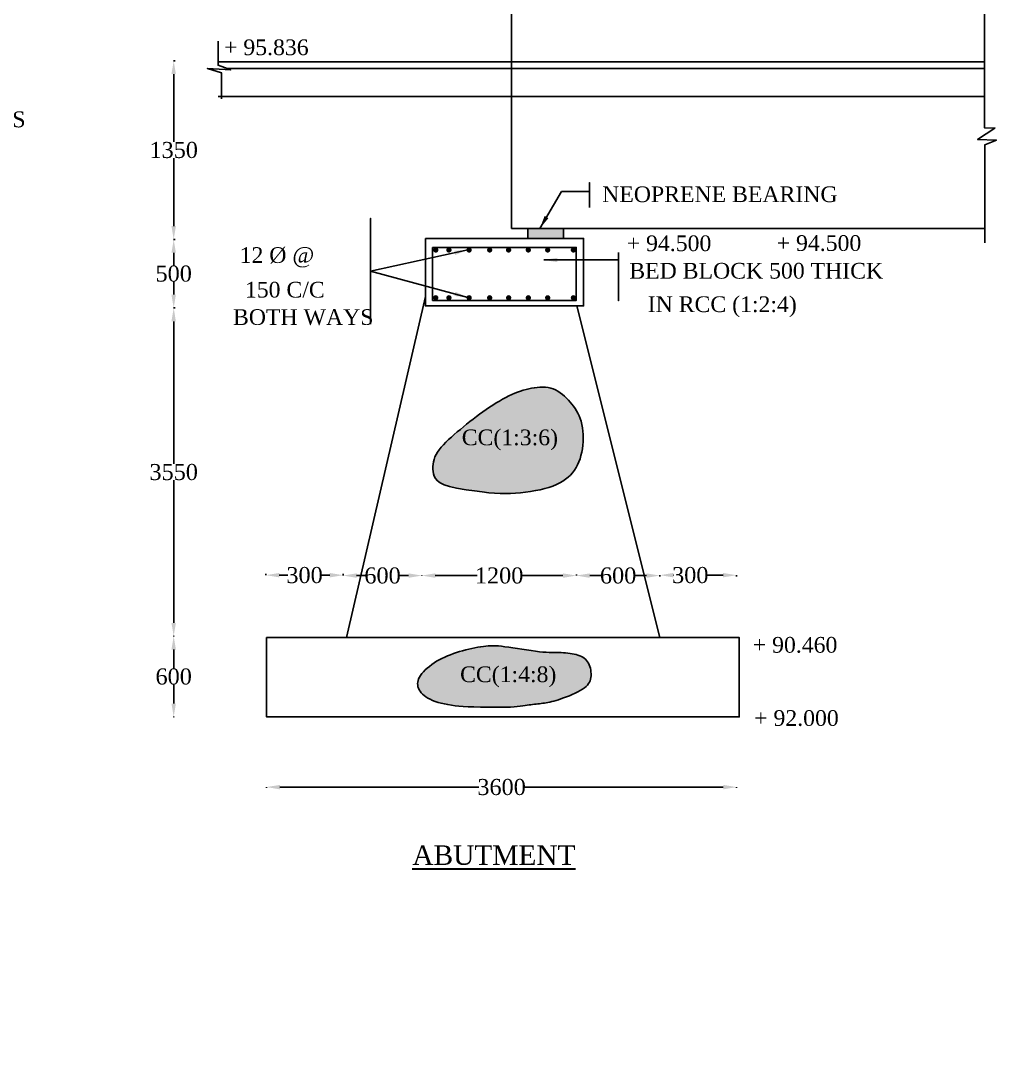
# Model space of a CAD drawing. Header units: millimetres. Extents: x 873 to 18870, y 107 to 12113.
# Drawn here: x 8258 to 11905, y 3959 to 7812 of the extents above; entities that cross this region are included whole.
import ezdxf

# ---------------------------------------------------------------- set-up
doc = ezdxf.new("R2010")
doc.units = ezdxf.units.MM
doc.header["$MEASUREMENT"] = 0
for name, color, linetype in [('DIM', 5, 'Continuous'), ('DWG.LINE', 10, 'Continuous'), ('HATCH', 2, 'Continuous'), ('TEXT', 7, 'Continuous')]:
    doc.layers.add(name, color=color, linetype=linetype)
doc.layers.add('TITLE', color=7, linetype='Continuous', lineweight=30)
doc.styles.get("Standard").update_dxf_attribs({"font": 'times.ttf', "height": 60})
doc.dimstyles.get("Standard").update_dxf_attribs({"dimtxt": 60, "dimasz": 50, "dimexe": 0.18, "dimexo": 0.0625, "dimgap": 0.09, "dimtad": 0, "dimtih": 1, "dimtoh": 1, "dimdec": 0, "dimzin": 0, "dimdsep": 46, "dimtxsty": 'Standard', "dimcen": 300, "dimclrd": 5, "dimclre": 5, "dimclrt": 4, "dimadec": 0, "dimazin": 0, "dimtfac": 1, "dimtdec": 0, "dimtofl": 0, "dimtmove": 0, "dimatfit": 3, "dimfxl": 0, "dimtolj": 1, "dimtzin": 0, "dimarcsym": 0})

# ---------------------------------------------------------------- blocks, each defined once
blk = doc.blocks.new('*D60')
at = {"layer": 'Defpoints', "color": 0, "ltscale": 0.2}
for p in [(8829.8, 5510.9), (8831, 5510.9), (8831, 5209.6)]:
    blk.add_point(p, dxfattribs=at)
at = {"layer": 'DIM', "color": 5, "lineweight": -2, "ltscale": 0.2}
for p, q in [((8831, 5510.9), (8829.6, 5510.9)), ((8829.8, 5460.9), (8829.8, 5390.8)), ((8829.8, 5259.6), (8829.8, 5329.6)), ((8831, 5209.6), (8829.6, 5209.6))]:
    blk.add_line(p, q, dxfattribs=at)
at = {"layer": 'DIM', "color": 5, "ltscale": 0.2}
for points in [[(8821.4, 5460.9), (8838.1, 5460.9), (8829.8, 5510.9)], [(8821.4, 5259.6), (8838.1, 5259.6), (8829.8, 5209.6)]]:
    blk.add_solid(points, dxfattribs=at)
at = {"layer": 'DIM', "color": 4, "ltscale": 0.2, "insert": (8829.8, 5360.2), "char_height": 60, "attachment_point": 5}
blk.add_mtext('\\A1;600', dxfattribs=at)
blk = doc.blocks.new('*D61')
at = {"layer": 'Defpoints', "color": 0, "ltscale": 0.2}
for p in [(8829.8, 6737.9), (8841.1, 6737.9), (8831, 5510.9)]:
    blk.add_point(p, dxfattribs=at)
at = {"layer": 'DIM', "color": 5, "lineweight": -2, "ltscale": 0.2}
for p, q in [((8834.8, 6737.9), (8829.6, 6737.9)), ((8829.8, 6687.9), (8829.8, 6155)), ((8829.8, 5560.9), (8829.8, 6093.8)), ((8831, 5510.9), (8829.6, 5510.9))]:
    blk.add_line(p, q, dxfattribs=at)
at = {"layer": 'DIM', "color": 5, "ltscale": 0.2}
for points in [[(8821.4, 6687.9), (8838.1, 6687.9), (8829.8, 6737.9)], [(8821.4, 5560.9), (8838.1, 5560.9), (8829.8, 5510.9)]]:
    blk.add_solid(points, dxfattribs=at)
at = {"layer": 'DIM', "color": 4, "ltscale": 0.2, "insert": (8829.8, 6124.4), "char_height": 60, "attachment_point": 5}
blk.add_mtext('\\A1;3550', dxfattribs=at)
blk = doc.blocks.new('*D62')
at = {"layer": 'Defpoints', "color": 0, "ltscale": 0.2}
for p in [(8829.8, 6994.3), (8855.8, 6994.3), (8841.1, 6737.9)]:
    blk.add_point(p, dxfattribs=at)
at = {"layer": 'DIM', "color": 5, "lineweight": -2, "ltscale": 0.2}
for p, q in [((8834.8, 6994.3), (8829.6, 6994.3)), ((8829.8, 6944.3), (8829.8, 6896.7)), ((8829.8, 6787.9), (8829.8, 6835.5)), ((8834.8, 6737.9), (8829.6, 6737.9))]:
    blk.add_line(p, q, dxfattribs=at)
at = {"layer": 'DIM', "color": 5, "ltscale": 0.2}
for points in [[(8821.4, 6944.3), (8838.1, 6944.3), (8829.8, 6994.3)], [(8821.4, 6787.9), (8838.1, 6787.9), (8829.8, 6737.9)]]:
    blk.add_solid(points, dxfattribs=at)
at = {"layer": 'DIM', "color": 4, "ltscale": 0.2, "insert": (8829.8, 6866.1), "char_height": 60, "attachment_point": 5}
blk.add_mtext('\\A1;500', dxfattribs=at)
blk = doc.blocks.new('*D63')
at = {"layer": 'Defpoints', "color": 0, "ltscale": 0.2}
for p in [(8829.8, 7662.2), (8865, 7662.2), (8855.8, 6994.3)]:
    blk.add_point(p, dxfattribs=at)
at = {"layer": 'DIM', "color": 5, "lineweight": -2, "ltscale": 0.2}
for p, q in [((8834.8, 7662.2), (8829.6, 7662.2)), ((8829.8, 7612.2), (8829.8, 7358.9)), ((8829.8, 7044.3), (8829.8, 7297.6)), ((8834.8, 6994.3), (8829.6, 6994.3))]:
    blk.add_line(p, q, dxfattribs=at)
at = {"layer": 'DIM', "color": 5, "ltscale": 0.2}
for points in [[(8821.4, 7612.2), (8838.1, 7612.2), (8829.8, 7662.2)], [(8821.4, 7044.3), (8838.1, 7044.3), (8829.8, 6994.3)]]:
    blk.add_solid(points, dxfattribs=at)
at = {"layer": 'DIM', "color": 4, "ltscale": 0.2, "insert": (8829.8, 7328.2), "char_height": 60, "attachment_point": 5}
blk.add_mtext('\\A1;1350', dxfattribs=at)
blk = doc.blocks.new('*D64')
at = {"layer": 'Defpoints', "color": 0, "ltscale": 0.2}
for p in [(9174.6, 5746.3), (9463.3, 5746.3), (9463.3, 5739.3)]:
    blk.add_point(p, dxfattribs=at)
at = {"layer": 'DIM', "color": 5, "lineweight": -2, "ltscale": 0.2}
for p, q in [((9174.6, 5744.3), (9174.6, 5739.1)), ((9463.3, 5744.3), (9463.3, 5739.1)), ((9224.6, 5739.3), (9255.8, 5739.3)), ((9413.3, 5739.3), (9382.1, 5739.3))]:
    blk.add_line(p, q, dxfattribs=at)
at = {"layer": 'DIM', "color": 5, "ltscale": 0.2}
for points in [[(9224.6, 5747.6), (9224.6, 5731), (9174.6, 5739.3)], [(9413.3, 5747.6), (9413.3, 5731), (9463.3, 5739.3)]]:
    blk.add_solid(points, dxfattribs=at)
at = {"layer": 'DIM', "color": 4, "ltscale": 0.2, "insert": (9318.9, 5739.3), "char_height": 60, "attachment_point": 5}
blk.add_mtext('\\A1;300', dxfattribs=at)
blk = doc.blocks.new('*D65')
at = {"layer": 'Defpoints', "color": 0, "ltscale": 0.2}
for p in [(10647, 5723.8), (10933.2, 5739.3), (10933.2, 5723)]:
    blk.add_point(p, dxfattribs=at)
at = {"layer": 'DIM', "color": 5, "lineweight": -2, "ltscale": 0.2}
for p, q in [((10647, 5734.3), (10647, 5739.5)), ((10697, 5739.3), (10697.3, 5739.3)), ((10883.2, 5739.3), (10823.6, 5739.3)), ((10933.2, 5734.3), (10933.2, 5739.5))]:
    blk.add_line(p, q, dxfattribs=at)
at = {"layer": 'DIM', "color": 5, "ltscale": 0.2}
for points in [[(10697, 5747.6), (10697, 5731), (10647, 5739.3)], [(10883.2, 5747.6), (10883.2, 5731), (10933.2, 5739.3)]]:
    blk.add_solid(points, dxfattribs=at)
at = {"layer": 'DIM', "color": 4, "ltscale": 0.2, "insert": (10760.5, 5739.3), "char_height": 60, "attachment_point": 5}
blk.add_mtext('\\A1;300', dxfattribs=at)
blk = doc.blocks.new('*D66')
at = {"layer": 'Defpoints', "color": 0, "ltscale": 0.2}
for p in [(9463.3, 5739.1), (9757.5, 5739.1), (9757.5, 5737.8)]:
    blk.add_point(p, dxfattribs=at)
at = {"layer": 'DIM', "color": 5, "lineweight": -2, "ltscale": 0.2}
for p, q in [((9463.3, 5739.1), (9463.3, 5737.6)), ((9513.3, 5737.8), (9547.3, 5737.8)), ((9707.5, 5737.8), (9673.4, 5737.8)), ((9757.5, 5739.1), (9757.5, 5737.6))]:
    blk.add_line(p, q, dxfattribs=at)
at = {"layer": 'DIM', "color": 5, "ltscale": 0.2}
for points in [[(9513.3, 5746.1), (9513.3, 5729.4), (9463.3, 5737.8)], [(9707.5, 5746.1), (9707.5, 5729.4), (9757.5, 5737.8)]]:
    blk.add_solid(points, dxfattribs=at)
at = {"layer": 'DIM', "color": 4, "ltscale": 0.2, "insert": (9610.4, 5737.8), "char_height": 60, "attachment_point": 5}
blk.add_mtext('\\A1;600', dxfattribs=at)
blk = doc.blocks.new('*D67')
at = {"layer": 'Defpoints', "color": 0, "ltscale": 0.2}
for p in [(10334.7, 5742.1), (9757.5, 5739.1), (10334.7, 5737.8)]:
    blk.add_point(p, dxfattribs=at)
at = {"layer": 'DIM', "color": 5, "lineweight": -2, "ltscale": 0.2}
for p, q in [((10334.7, 5742), (10334.7, 5737.6)), ((9757.5, 5739.1), (9757.5, 5737.6)), ((9807.5, 5737.8), (9964.2, 5737.8)), ((10284.7, 5737.8), (10128, 5737.8))]:
    blk.add_line(p, q, dxfattribs=at)
at = {"layer": 'DIM', "color": 5, "ltscale": 0.2}
for points in [[(9807.5, 5746.1), (9807.5, 5729.4), (9757.5, 5737.8)], [(10284.7, 5746.1), (10284.7, 5729.4), (10334.7, 5737.8)]]:
    blk.add_solid(points, dxfattribs=at)
at = {"layer": 'DIM', "color": 4, "ltscale": 0.2, "insert": (10046.1, 5737.8), "char_height": 60, "attachment_point": 5}
blk.add_mtext('\\A1;1200', dxfattribs=at)
blk = doc.blocks.new('*D68')
at = {"layer": 'Defpoints', "color": 0, "ltscale": 0.2}
for p in [(10334.7, 5742.1), (10647, 5739.3), (10647, 5737.8)]:
    blk.add_point(p, dxfattribs=at)
at = {"layer": 'DIM', "color": 5, "lineweight": -2, "ltscale": 0.2}
for p, q in [((10334.7, 5742), (10334.7, 5737.6)), ((10384.7, 5737.8), (10427.8, 5737.8)), ((10597, 5737.8), (10553.9, 5737.8)), ((10647, 5739.2), (10647, 5737.6))]:
    blk.add_line(p, q, dxfattribs=at)
at = {"layer": 'DIM', "color": 5, "ltscale": 0.2}
for points in [[(10384.7, 5746.1), (10384.7, 5729.4), (10334.7, 5737.8)], [(10597, 5746.1), (10597, 5729.4), (10647, 5737.8)]]:
    blk.add_solid(points, dxfattribs=at)
at = {"layer": 'DIM', "color": 4, "ltscale": 0.2, "insert": (10490.9, 5737.8), "char_height": 60, "attachment_point": 5}
blk.add_mtext('\\A1;600', dxfattribs=at)
blk = doc.blocks.new('*D69')
at = {"layer": 'Defpoints', "color": 0, "ltscale": 0.2}
for p in [(9176.7, 4944.1), (10933.9, 4947.2), (10933.9, 4944.1)]:
    blk.add_point(p, dxfattribs=at)
at = {"layer": 'DIM', "color": 5, "lineweight": -2, "ltscale": 0.2}
for p, q in [((9176.7, 4944.2), (9176.7, 4947.3)), ((9226.7, 4947.2), (9970, 4947.2)), ((10883.9, 4947.2), (10140.6, 4947.2)), ((10933.9, 4944.2), (10933.9, 4947.3))]:
    blk.add_line(p, q, dxfattribs=at)
at = {"layer": 'DIM', "color": 5, "ltscale": 0.2}
for points in [[(9226.7, 4955.5), (9226.7, 4938.8), (9176.7, 4947.2)], [(10883.9, 4955.5), (10883.9, 4938.8), (10933.9, 4947.2)]]:
    blk.add_solid(points, dxfattribs=at)
at = {"layer": 'DIM', "color": 4, "ltscale": 0.2, "insert": (10055.3, 4947.2), "char_height": 60, "attachment_point": 5}
blk.add_mtext('\\A1;3600', dxfattribs=at)

msp = doc.modelspace()

# ---------------------------------------------------------------- hatches: boundary and pattern name
at = {"layer": 'HATCH', "ltscale": 0.2}
msp.add_hatch(color=256, dxfattribs=at).paths.add_polyline_path([(10286.7, 7034.7), (10153.4, 7034.7), (10153.4, 6997.8), (10286.7, 6997.8)])
h = msp.add_hatch(dxfattribs=at)
h.set_pattern_fill('AR-SAND', color=256, scale=50, style=0)
h.paths.add_polyline_path([(10357.1, 6211.6), (10358.7, 6224.7), (10359.7, 6238.1), (10360, 6251.4), (10359.7, 6264.8), (10358.8, 6277.9), (10357.3, 6290.6), (10355.2, 6302.8), (10352.5, 6314.4), (10349.1, 6325.2), (10345.2, 6335.3), (10340.7, 6344.8), (10335.7, 6353.7), (10330.3, 6362.3), (10324.5, 6370.4), (10318.2, 6378.4), (10311.7, 6386.1), (10304.9, 6393.8), (10297.7, 6401.2), (10290.3, 6408.4), (10282.5, 6415.1), (10274.4, 6421.3), (10266, 6426.9), (10257.3, 6431.7), (10248.2, 6435.6), (10238.8, 6438.5), (10229.1, 6440.5), (10219.2, 6441.7), (10209, 6442.1), (10198.7, 6441.9), (10188.3, 6441), (10177.9, 6439.7), (10167.5, 6437.9), (10157.1, 6435.7), (10146.7, 6433.2), (10136.3, 6430.3), (10125.8, 6427), (10115.2, 6423.2), (10104.5, 6419), (10093.5, 6414.3), (10082.3, 6409), (10070.8, 6403.2), (10059, 6396.9), (10047.1, 6390.1), (10035, 6382.9), (10022.7, 6375.3), (10010.4, 6367.3), (9998, 6358.9), (9985.6, 6350.3), (9973.3, 6341.3), (9961, 6332.2), (9948.8, 6322.8), (9936.6, 6313.3), (9924.7, 6303.7), (9912.8, 6294), (9901.2, 6284.3), (9889.7, 6274.6), (9878.5, 6265), (9867.6, 6255.4), (9857.2, 6245.9), (9847.3, 6236.4), (9838.1, 6227), (9829.7, 6217.7), (9822.2, 6208.4), (9815.8, 6199.2), (9810.4, 6190.1), (9806.2, 6181), (9802.9, 6172), (9800.6, 6163), (9799.1, 6154.1), (9798.4, 6145.1), (9798.5, 6136.1), (9799.2, 6127.1), (9800.6, 6118.1), (9803.2, 6109.2), (9807.9, 6100.5), (9815.3, 6092.1), (9826.1, 6084.2), (9841.1, 6076.9), (9860.9, 6070.4), (9886.2, 6064.7), (9922.6, 6058.8), (9954.4, 6054), (9982.3, 6050.3), (10007.1, 6047.6), (10029.4, 6045.8), (10049.8, 6044.8), (10069.2, 6044.6), (10088.1, 6045), (10107.1, 6046), (10126.2, 6047.5), (10145.2, 6049.5), (10163.9, 6052.1), (10182.2, 6055.2), (10199.8, 6058.8), (10216.5, 6062.8), (10232.3, 6067.4), (10246.9, 6072.4), (10260.4, 6078), (10272.9, 6084), (10284.3, 6090.5), (10294.7, 6097.6), (10304.2, 6105.3), (10312.8, 6113.5), (10320.6, 6122.3), (10327.7, 6131.6), (10334, 6141.6), (10339.5, 6152.1), (10344.4, 6163.1), (10348.6, 6174.6), (10352.1, 6186.5), (10354.9, 6198.9)])
h.paths.add_polyline_path([(10932.5, 2477.6), (10926.2, 2485.7), (10919.2, 2493.3), (10911.4, 2500.4), (10902.9, 2506.8), (10893.6, 2512.6), (10883.5, 2517.8), (10872.8, 2522.4), (10861.2, 2526.3), (10849, 2529.8), (10836, 2532.6), (10822.3, 2535), (10807.9, 2536.9), (10793.1, 2538.2), (10778, 2539.1), (10762.8, 2539.5), (10747.8, 2539.5), (10733.3, 2539.1), (10719.3, 2538.2), (10706.3, 2537), (10694.2, 2535.4), (10683.1, 2533.4), (10672.7, 2531.2), (10663, 2528.8), (10653.7, 2526.2), (10644.8, 2523.6), (10636, 2520.9), (10622.5, 2516.9), (10604.6, 2512.1), (10585.7, 2507.6), (10565.8, 2503.5), (10550.2, 2500.7), (10539.4, 2498.9), (10528.6, 2497.1), (10517.7, 2495.4), (10507, 2493.5), (10496.5, 2491.5), (10486.5, 2489.4), (10477, 2487), (10468.2, 2484.4), (10460.2, 2481.4), (10452.9, 2478.2), (10446.4, 2474.6), (10440.5, 2470.8), (10435.1, 2466.7), (10430.2, 2462.4), (10425.7, 2457.9), (10421.6, 2453.3), (10417.8, 2448.4), (10414.2, 2443.4), (10410.9, 2438.1), (10407.9, 2432.6), (10405.3, 2426.9), (10402.9, 2420.9), (10400.9, 2414.6), (10399.2, 2408), (10397.8, 2401.1), (10396.7, 2393.9), (10395.9, 2386.3), (10395.2, 2378.5), (10394.7, 2370.3), (10394.2, 2362), (10393.7, 2353.4), (10393, 2340.2), (10391.8, 2322.7), (10390.6, 2307.8), (10389.9, 2298.7), (10389.2, 2289.7), (10388.6, 2280.9), (10388, 2272.5), (10387.5, 2264.4), (10387, 2256.7), (10386.7, 2249.5), (10386.6, 2242.7), (10386.6, 2236.3), (10386.9, 2230.4), (10387.4, 2224.9), (10388.1, 2220), (10389.1, 2215.6), (10390.4, 2211.6), (10392, 2208), (10393.8, 2204.7), (10396, 2201.6), (10398.4, 2198.8), (10401, 2196), (10404, 2193.3), (10407.2, 2190.6), (10410.7, 2187.8), (10414.6, 2185.1), (10418.9, 2182.3), (10423.6, 2179.5), (10428.8, 2176.8), (10434.6, 2174), (10441, 2171.2), (10448.1, 2168.4), (10456, 2165.7), (10464.8, 2163), (10474.8, 2160.4), (10486, 2158), (10498.6, 2155.6), (10512.8, 2153.5), (10528.7, 2151.6), (10541.7, 2151), (10555.9, 2150.4), (10571, 2149.7), (10586.6, 2148.9), (10602.6, 2148.1), (10618.7, 2147.4), (10634.5, 2146.8), (10649.8, 2146.2), (10664.3, 2145.8), (10678.2, 2145.6), (10691.4, 2145.7), (10704, 2146.1), (10716.2, 2146.9), (10728.1, 2148.2), (10739.6, 2150), (10751, 2152.4), (10762.2, 2155.4), (10773.3, 2159), (10784.2, 2163), (10794.8, 2167.4), (10805.2, 2172.1), (10815.2, 2176.9), (10824.9, 2181.7), (10834.1, 2186.6), (10842.9, 2191.3), (10851.3, 2196), (10859.3, 2200.8), (10867, 2205.9), (10874.4, 2211.3), (10881.6, 2217.3), (10888.5, 2223.9), (10895.3, 2231.2), (10902, 2239.4), (10908.5, 2248.4), (10914.8, 2257.9), (10920.9, 2267.9), (10926.6, 2278.2), (10931.9, 2288.5), (10936.9, 2298.9), (10941.3, 2309.1), (10945.3, 2318.9), (10948.7, 2328.5), (10951.7, 2337.7), (10954.2, 2346.6), (10956.3, 2355.1), (10958, 2363.4), (10959.3, 2371.3), (10960.3, 2378.9), (10961, 2386.2), (10961.3, 2393.3), (10961.2, 2400.3), (10960.8, 2407.2), (10959.8, 2414.2), (10958.4, 2421.3), (10956.5, 2428.6), (10954, 2436.2), (10951, 2444.2), (10947.3, 2452.5), (10943, 2460.9), (10938.1, 2469.3)])
h.paths.add_polyline_path([(10848.9, 1412), (10836.9, 1414.8), (10824.2, 1417.6), (10810.8, 1420.4), (10796.8, 1423.2), (10782, 1425.9), (10766.5, 1428.4), (10750.1, 1430.8), (10733, 1433), (10715.2, 1435.1), (10697.1, 1436.8), (10679, 1438.4), (10661, 1439.8), (10643.4, 1440.9), (10626.4, 1441.8), (10610.4, 1442.5), (10595.4, 1442.9), (10581.3, 1443), (10567.9, 1442.7), (10555.1, 1442.1), (10542.4, 1441), (10529.8, 1439.4), (10517, 1437.2), (10503.8, 1434.5), (10490.1, 1431.1), (10475.9, 1427.1), (10461.4, 1422.5), (10447, 1417.4), (10432.7, 1411.9), (10418.8, 1405.9), (10405.4, 1399.6), (10392.8, 1392.9), (10381.2, 1386), (10370.6, 1378.8), (10361, 1371.4), (10352.3, 1363.8), (10344.7, 1356.1), (10338.1, 1348.3), (10332.5, 1340.5), (10327.9, 1332.6), (10324.4, 1324.7), (10321.8, 1316.8), (10319.9, 1309), (10318.7, 1301.3), (10318, 1293.7), (10317.7, 1286.3), (10317.7, 1279.1), (10317.9, 1272.2), (10318.1, 1265.4), (10318.3, 1259), (10318.7, 1252.9), (10319.3, 1247.1), (10320.1, 1241.6), (10321.2, 1236.5), (10322.6, 1231.7), (10324.4, 1227.3), (10326.6, 1223.2), (10329.3, 1219.5), (10332.5, 1216.2), (10336.3, 1213.2), (10340.7, 1210.4), (10345.8, 1207.9), (10351.6, 1205.6), (10358.1, 1203.4), (10365.4, 1201.5), (10373.4, 1199.7), (10382.2, 1198.1), (10391.7, 1196.7), (10402, 1195.5), (10412.9, 1194.6), (10424.5, 1194), (10436.7, 1193.6), (10449.6, 1193.5), (10463.6, 1193.7), (10478.9, 1194), (10496, 1194.5), (10515.2, 1195), (10537, 1195.6), (10561.7, 1196.1), (10589.8, 1196.5), (10621.3, 1196.8), (10655.9, 1197.1), (10692.7, 1197.6), (10731.1, 1198.7), (10770.4, 1200.4), (10809.8, 1203), (10848.8, 1206.7), (10886.4, 1211.7), (10904.3, 1216.7), (10920.2, 1222.5), (10934.2, 1228.9), (10946.4, 1235.8), (10957.1, 1243), (10966.4, 1250.3), (10974.4, 1257.7), (10981.3, 1264.9), (10987.2, 1271.8), (10992.2, 1278.4), (10996.3, 1284.7), (10999.6, 1290.7), (11002.1, 1296.3), (11003.9, 1301.7), (11004.9, 1306.7), (11005.4, 1311.4), (11005.2, 1315.8), (11004.4, 1319.9), (11003.1, 1323.9), (11001.2, 1327.8), (10998.6, 1331.8), (10995.5, 1335.8), (10991.7, 1340.1), (10987.3, 1344.6), (10982.4, 1349.5), (10976.8, 1354.6), (10970.8, 1359.9), (10964.3, 1365.3), (10957.4, 1370.6), (10950.1, 1375.7), (10942.5, 1380.5), (10934.7, 1385), (10926.6, 1389), (10918.3, 1392.5), (10909.6, 1395.7), (10900.6, 1398.7), (10891.3, 1401.4), (10881.4, 1404.1), (10871.1, 1406.7), (10860.3, 1409.3)])
h.paths.add_polyline_path([(9886.7, 6186.8), (10277.8, 6186.8), (10277.8, 6304.9), (9886.7, 6304.9)], flags=24)
h.paths.add_polyline_path([(10463.7, 2301.6), (10878.1, 2301.6), (10878.1, 2420.2), (10463.7, 2420.2)], flags=24)
h.paths.add_polyline_path([(10455.4, 1254.5), (10869.8, 1254.5), (10869.8, 1373.1), (10455.4, 1373.1)], flags=24)
h = msp.add_hatch(dxfattribs=at)
h.set_pattern_fill('AR-SAND', color=256, scale=50, style=0)
h.paths.add_polyline_path([(2672.7, 4989), (2668.8, 5001.5), (2664.9, 5014), (2661.2, 5026.5), (2657.6, 5039), (2654.3, 5051.4), (2651.1, 5063.6), (2647.9, 5075.6), (2644.8, 5087.3), (2641.7, 5098.4), (2638.4, 5109), (2635, 5118.9), (2631.3, 5128), (2627.4, 5136.2), (2623.1, 5143.6), (2618.5, 5150.3), (2613.6, 5156.3), (2608.2, 5161.6), (2602.4, 5166.5), (2596.2, 5170.8), (2589.5, 5174.8), (2582.3, 5178.4), (2574.6, 5181.7), (2566.6, 5184.5), (2558.4, 5187), (2549.9, 5189.1), (2541.3, 5190.7), (2532.6, 5191.8), (2523.9, 5192.4), (2515.2, 5192.5), (2506.6, 5192), (2498, 5191.1), (2489.3, 5189.7), (2480.6, 5187.8), (2471.8, 5185.6), (2462.9, 5182.8), (2453.9, 5179.7), (2444.6, 5176.2), (2435.2, 5172.4), (2425.8, 5168.1), (2416.3, 5163.4), (2406.9, 5158.3), (2397.6, 5152.8), (2388.5, 5146.8), (2379.6, 5140.5), (2371, 5133.6), (2362.8, 5126.4), (2355, 5118.7), (2347.6, 5110.7), (2340.8, 5102.4), (2334.6, 5093.8), (2329.1, 5084.8), (2324.3, 5075.7), (2320.3, 5066.3), (2317, 5056.6), (2314.3, 5046.7), (2312.2, 5036.6), (2310.6, 5026.2), (2309.4, 5015.5), (2308.6, 5004.5), (2308, 4993.2), (2307.6, 4981.6), (2307.3, 4969.7), (2307.2, 4957.5), (2307.2, 4945.1), (2307.2, 4932.6), (2307.2, 4919.9), (2307.1, 4907.1), (2307, 4894.2), (2306.9, 4881.3), (2306.6, 4868.4), (2306.2, 4855.4), (2305.7, 4842.5), (2305.2, 4829.7), (2304.5, 4816.9), (2303.8, 4804.3), (2303, 4791.7), (2302.2, 4779.3), (2301.3, 4767.2), (2300.7, 4755.2), (2300.2, 4743.6), (2300.1, 4732.2), (2300.4, 4721.2), (2301.2, 4710.6), (2302.7, 4700.4), (2305, 4690.7), (2308.3, 4681.5), (2313.1, 4672.8), (2319.8, 4664.5), (2328.7, 4656.9), (2340.1, 4649.7), (2354.4, 4643.1), (2372.1, 4637), (2385.4, 4634.5), (2398, 4632.7), (2410, 4631.3), (2421.5, 4630.5), (2432.6, 4630.1), (2443.4, 4630), (2454.1, 4630.2), (2464.6, 4630.5), (2475.1, 4631), (2485.6, 4631.6), (2496.1, 4632.5), (2506.6, 4633.6), (2517.1, 4635), (2527.5, 4636.8), (2538, 4639), (2548.5, 4641.7), (2558.9, 4644.9), (2569.4, 4648.6), (2579.7, 4652.6), (2589.9, 4656.9), (2599.9, 4661.5), (2609.6, 4666.1), (2619.1, 4670.7), (2628.2, 4675.3), (2637, 4679.8), (2645.3, 4684.2), (2653.2, 4688.7), (2660.6, 4693.2), (2667.5, 4698), (2673.8, 4703), (2679.5, 4708.3), (2684.6, 4714), (2689.1, 4720.3), (2692.9, 4727), (2696.2, 4734), (2699.1, 4741.5), (2701.6, 4749.3), (2703.9, 4757.3), (2705.9, 4765.5), (2707.8, 4773.9), (2709.6, 4782.5), (2711.3, 4791.2), (2712.8, 4800.1), (2713.9, 4809.2), (2714.7, 4818.6), (2715.1, 4828.1), (2714.9, 4838), (2714, 4848.2), (2712.5, 4858.7), (2710.4, 4869.5), (2707.7, 4880.7), (2704.6, 4892), (2701.1, 4903.6), (2697.3, 4915.4), (2693.3, 4927.4), (2689.2, 4939.5), (2685.1, 4951.7), (2680.9, 4964.1), (2676.8, 4976.5)])
h.paths.add_polyline_path([(2687.2, 2806.3), (2682.1, 2813.2), (2676.1, 2819.7), (2669.3, 2825.9), (2661.5, 2831.6), (2652.9, 2837), (2643.5, 2841.9), (2633.2, 2846.4), (2622.1, 2850.5), (2610.1, 2854), (2597.3, 2857), (2583.6, 2859.4), (2569, 2861.1), (2553.4, 2862.1), (2537, 2862.3), (2519.5, 2861.7), (2501.1, 2860.1), (2482, 2857.8), (2462.5, 2854.8), (2442.8, 2851.2), (2423.2, 2847.1), (2404, 2842.6), (2385.4, 2837.9), (2367.9, 2833), (2351.5, 2828), (2336.2, 2822.9), (2322.1, 2817.7), (2309.2, 2812.3), (2297.3, 2806.8), (2286.4, 2801.1), (2276.6, 2795.2), (2267.7, 2789), (2259.7, 2782.5), (2252.7, 2775.9), (2246.5, 2769.1), (2241.2, 2762.2), (2236.8, 2755.3), (2233.2, 2748.5), (2230.5, 2741.7), (2228.6, 2735.1), (2227.5, 2728.8), (2227.2, 2722.6), (2227.9, 2716.8), (2229.5, 2711.2), (2232.1, 2705.9), (2235.8, 2700.9), (2240.6, 2696.2), (2246.6, 2691.8), (2253.7, 2687.8), (2262, 2684.1), (2271.3, 2680.7), (2281.6, 2677.7), (2292.6, 2674.9), (2304.5, 2672.5), (2316.9, 2670.5), (2329.9, 2668.7), (2343.3, 2667.3), (2357, 2666.1), (2370.7, 2665.2), (2384.3, 2664.5), (2397.5, 2664), (2410.2, 2663.7), (2422.2, 2663.4), (2433.2, 2663.3), (2443.2, 2663.3), (2452.3, 2663.3), (2460.6, 2663.3), (2468.4, 2663.4), (2475.8, 2663.5), (2483.1, 2663.6), (2490.3, 2663.7), (2497.7, 2663.8), (2505.5, 2663.8), (2513.6, 2663.9), (2522.1, 2664), (2531, 2664.1), (2540.2, 2664.1), (2549.8, 2664.3), (2559.8, 2664.4), (2570, 2664.7), (2580.6, 2665), (2591.4, 2665.4), (2602.2, 2666.2), (2613, 2667.4), (2623.4, 2669), (2633.5, 2671.3), (2643, 2674.3), (2651.8, 2678.1), (2659.8, 2682.9), (2667, 2688.5), (2673.4, 2694.8), (2679.1, 2701.7), (2684, 2709.2), (2688.1, 2717), (2691.7, 2725.2), (2694.5, 2733.6), (2696.7, 2742), (2698.2, 2750.5), (2699.1, 2758.9), (2699.2, 2767.3), (2698.5, 2775.6), (2697, 2783.7), (2694.6, 2791.5), (2691.4, 2799.1)])
h.paths.add_polyline_path([(10383.4, 5339.4), (10385.9, 5345), (10387.7, 5350.9), (10388.8, 5357.2), (10389.5, 5363.7), (10389.6, 5370.6), (10389.3, 5377.5), (10388.4, 5384.5), (10387, 5391.4), (10385.2, 5398.1), (10382.9, 5404.4), (10380.1, 5410.4), (10376.8, 5415.7), (10373, 5420.6), (10368.8, 5425), (10364.2, 5428.9), (10359, 5432.4), (10353.4, 5435.5), (10347.4, 5438.2), (10340.8, 5440.6), (10333.9, 5442.6), (10326.5, 5444.4), (10318.9, 5445.9), (10311, 5447.1), (10302.8, 5448.1), (10294.6, 5448.9), (10286.3, 5449.4), (10277.9, 5449.8), (10269.6, 5449.9), (10261.2, 5450), (10252.4, 5450.1), (10243.1, 5450.2), (10233, 5450.5), (10222, 5451), (10209.9, 5451.9), (10196.4, 5453.3), (10181.5, 5455.1), (10165.4, 5457.2), (10148.6, 5459.7), (10131.5, 5462.3), (10114.5, 5465), (10097.9, 5467.5), (10082.2, 5469.9), (10067.8, 5471.9), (10054.9, 5473.4), (10043.5, 5474.6), (10033.1, 5475.3), (10023.5, 5475.6), (10014.5, 5475.6), (10005.6, 5475.1), (9996.7, 5474.3), (9987.3, 5473.2), (9977.4, 5471.7), (9966.9, 5469.9), (9955.9, 5467.8), (9944.6, 5465.5), (9933, 5462.8), (9921.3, 5459.9), (9909.6, 5456.8), (9897.9, 5453.5), (9886.4, 5449.9), (9875.1, 5446.1), (9864.1, 5442.1), (9853.2, 5437.8), (9842.6, 5433.2), (9832.3, 5428.3), (9822.2, 5423), (9812.5, 5417.4), (9803, 5411.3), (9794, 5405), (9785.4, 5398.5), (9777.3, 5391.7), (9769.9, 5384.9), (9763.3, 5378), (9757.4, 5371.3), (9752.4, 5364.6), (9748.4, 5358.1), (9745.3, 5351.8), (9743.1, 5345.7), (9741.8, 5339.7), (9741.3, 5333.9), (9741.7, 5328.1), (9742.8, 5322.3), (9744.7, 5316.7), (9747.4, 5311), (9750.8, 5305.4), (9755, 5299.9), (9760, 5294.6), (9765.8, 5289.4), (9772.4, 5284.4), (9779.9, 5279.7), (9788.1, 5275.3), (9797.3, 5271.2), (9807.2, 5267.4), (9817.9, 5264), (9829.4, 5260.8), (9841.5, 5258), (9854.2, 5255.5), (9867.6, 5253.3), (9881.4, 5251.4), (9895.9, 5249.8), (9911.8, 5248.5), (9930, 5247.5), (9951.5, 5246.7), (9977.1, 5246.1), (10007.8, 5245.7), (10044.4, 5245.4), (10088, 5245.4), (10101.9, 5246.9), (10114.1, 5248.3), (10125, 5249.6), (10134.5, 5250.9), (10143.1, 5252.1), (10150.9, 5253.1), (10158.1, 5254.1), (10167.8, 5255.4), (10177.9, 5256.6), (10184.2, 5257.3), (10190.4, 5258), (10196.6, 5258.8), (10202.9, 5259.5), (10209.1, 5260.4), (10215.5, 5261.3), (10222, 5262.3), (10228.7, 5263.6), (10235.6, 5265), (10242.9, 5266.7), (10250.6, 5268.7), (10258.8, 5271), (10267.6, 5273.7), (10277.1, 5276.8), (10287.2, 5280.4), (10297.7, 5284.4), (10308.6, 5288.8), (10319.4, 5293.4), (10329.9, 5298.2), (10340, 5303.2), (10349.3, 5308.3), (10357.7, 5313.4), (10364.9, 5318.5), (10371, 5323.5), (10376.1, 5328.7), (10380.2, 5334)])
h.paths.add_polyline_path([(2296.2, 4757.4), (2730.5, 4757.4), (2730.5, 4875.5), (2296.2, 4875.5)], flags=9)
h.paths.add_polyline_path([(2256.6, 2683.7), (2690.9, 2683.7), (2690.9, 2801.8), (2256.6, 2801.8)], flags=25)
h.paths.add_polyline_path([(9880.5, 5301.3), (10271.6, 5301.3), (10271.6, 5419.5), (9880.5, 5419.5)], flags=24)

# ---------------------------------------------------------------- linework, layer by layer
at = {"layer": 'DIM', "ltscale": 0.2}
for points in [[(10384.1, 7173.6), (10384.1, 7206.9), (10384.1, 7113.4)], [(9565.5, 6875.2), (9565.5, 7072.7), (9565.5, 6677.6)], [(10492.6, 6917.4), (10492.6, 6765.2), (10492.6, 6944.9)]]:
    msp.add_lwpolyline(points, dxfattribs=at)
at = {"layer": 'DWG.LINE', "ltscale": 0.2}
for points in [[(11861.4, 6981.6), (11861.4, 7347.4), (11904.6, 7365.5), (11834.3, 7367.8), (11899.3, 7410.5), (11859.6, 7411.6), (11859.6, 7685.7), (11859.6, 7910.5), (11894.6, 7919.9), (11862, 7941.3), (11862, 8206.5)], [(10092.7, 7034.7), (10092.7, 8153.8)], [(9008.9, 7519.5), (9008.9, 7616.8), (8955.6, 7632.5), (9043.3, 7627.7), (8995.8, 7645.1), (8995.8, 7735.2)], [(8996.1, 7658.4), (11863.2, 7658.4)], [(9028.3, 7633.2), (11863.2, 7633.2)], [(8996.1, 7528.3), (11863.2, 7528.3)], [(10092.7, 7034.7), (11861.1, 7034.7)], [(9770.4, 6780.8), (9476, 5505.8)], [(10337, 6745.8), (10646.9, 5505.8)], [(9886.2, 6064.7), (9860.9, 6070.4), (9841.1, 6076.9), (9826.1, 6084.2), (9815.3, 6092.1), (9807.9, 6100.5), (9803.2, 6109.2), (9800.6, 6118.1), (9799.2, 6127.1), (9798.5, 6136.1), (9798.4, 6145.1), (9799.1, 6154.1), (9800.6, 6163), (9802.9, 6172), (9806.2, 6181), (9810.4, 6190.1), (9815.8, 6199.2), (9822.2, 6208.4), (9829.7, 6217.7), (9838.1, 6227), (9847.3, 6236.4), (9857.2, 6245.9), (9867.6, 6255.4), (9878.5, 6265), (9889.7, 6274.6), (9901.2, 6284.3), (9912.8, 6294), (9924.7, 6303.7), (9936.6, 6313.3), (9948.8, 6322.8), (9961, 6332.2), (9973.3, 6341.3), (9985.6, 6350.3), (9998, 6358.9), (10010.4, 6367.3), (10022.7, 6375.3), (10035, 6382.9), (10047.1, 6390.1), (10059, 6396.9), (10070.8, 6403.2), (10082.3, 6409), (10093.5, 6414.3), (10104.5, 6419), (10115.2, 6423.2), (10125.8, 6427), (10136.3, 6430.3), (10146.7, 6433.2), (10157.1, 6435.7), (10167.5, 6437.9), (10177.9, 6439.7), (10188.3, 6441), (10198.7, 6441.9), (10209, 6442.1), (10219.2, 6441.7), (10229.1, 6440.5), (10238.8, 6438.5), (10248.2, 6435.6), (10257.3, 6431.7), (10266, 6426.9), (10274.4, 6421.3), (10282.5, 6415.1), (10290.3, 6408.4), (10297.7, 6401.2), (10304.9, 6393.8), (10311.7, 6386.1), (10318.2, 6378.4), (10324.5, 6370.4), (10330.3, 6362.3), (10335.7, 6353.7), (10340.7, 6344.8), (10345.2, 6335.3), (10349.1, 6325.2), (10352.5, 6314.4), (10355.2, 6302.8), (10357.3, 6290.6), (10358.8, 6277.9), (10359.7, 6264.8), (10360, 6251.4), (10359.7, 6238.1), (10358.7, 6224.7), (10357.1, 6211.6), (10354.9, 6198.9), (10352.1, 6186.5), (10348.6, 6174.6), (10344.4, 6163.1), (10339.5, 6152.1), (10334, 6141.6), (10327.7, 6131.6), (10320.6, 6122.3), (10312.8, 6113.5), (10304.2, 6105.3), (10294.7, 6097.6), (10284.3, 6090.5), (10272.9, 6084), (10260.4, 6078), (10246.9, 6072.4), (10232.3, 6067.4), (10216.5, 6062.8), (10199.8, 6058.8), (10182.2, 6055.2), (10163.9, 6052.1), (10145.2, 6049.5), (10126.2, 6047.5), (10107.1, 6046), (10088.1, 6045), (10069.2, 6044.6), (10049.8, 6044.8), (10029.4, 6045.8), (10007.1, 6047.6), (9982.3, 6050.3), (9954.4, 6054), (9922.6, 6058.8), (9886.2, 6064.7)], [(10088, 5245.4), (10044.4, 5245.4), (10007.8, 5245.7), (9977.1, 5246.1), (9951.5, 5246.7), (9930, 5247.5), (9911.8, 5248.5), (9895.9, 5249.8), (9881.4, 5251.4), (9867.6, 5253.3), (9854.2, 5255.5), (9841.5, 5258), (9829.4, 5260.8), (9817.9, 5264), (9807.2, 5267.4), (9797.3, 5271.2), (9788.1, 5275.3), (9779.9, 5279.7), (9772.4, 5284.4), (9765.8, 5289.4), (9760, 5294.6), (9755, 5299.9), (9750.8, 5305.4), (9747.4, 5311), (9744.7, 5316.7), (9742.8, 5322.3), (9741.7, 5328.1), (9741.3, 5333.9), (9741.8, 5339.7), (9743.1, 5345.7), (9745.3, 5351.8), (9748.4, 5358.1), (9752.4, 5364.6), (9757.4, 5371.3), (9763.3, 5378), (9769.9, 5384.9), (9777.3, 5391.7), (9785.4, 5398.5), (9794, 5405), (9803, 5411.3), (9812.5, 5417.4), (9822.2, 5423), (9832.3, 5428.3), (9842.6, 5433.2), (9853.2, 5437.8), (9864.1, 5442.1), (9875.1, 5446.1), (9886.4, 5449.9), (9897.9, 5453.5), (9909.6, 5456.8), (9921.3, 5459.9), (9933, 5462.8), (9944.6, 5465.5), (9955.9, 5467.8), (9966.9, 5469.9), (9977.4, 5471.7), (9987.3, 5473.2), (9996.7, 5474.3), (10005.6, 5475.1), (10014.5, 5475.6), (10023.5, 5475.6), (10033.1, 5475.3), (10043.5, 5474.6), (10054.9, 5473.4), (10067.8, 5471.9), (10082.2, 5469.9), (10097.9, 5467.5), (10114.5, 5465), (10131.5, 5462.3), (10148.6, 5459.7), (10165.4, 5457.2), (10181.5, 5455.1), (10196.4, 5453.3), (10209.9, 5451.9), (10222, 5451), (10233, 5450.5), (10243.1, 5450.2), (10252.4, 5450.1), (10261.2, 5450), (10269.6, 5449.9), (10277.9, 5449.8), (10286.3, 5449.4), (10294.6, 5448.9), (10302.8, 5448.1), (10311, 5447.1), (10318.9, 5445.9), (10326.5, 5444.4), (10333.9, 5442.6), (10340.8, 5440.6), (10347.4, 5438.2), (10353.4, 5435.5), (10359, 5432.4), (10364.2, 5428.9), (10368.8, 5425), (10373, 5420.6), (10376.8, 5415.7), (10380.1, 5410.4), (10382.9, 5404.4), (10385.2, 5398.1), (10387, 5391.4), (10388.4, 5384.5), (10389.3, 5377.5), (10389.6, 5370.6), (10389.5, 5363.7), (10388.8, 5357.2), (10387.7, 5350.9), (10385.9, 5345), (10383.4, 5339.4), (10380.2, 5334), (10376.1, 5328.7), (10371, 5323.5), (10364.9, 5318.5), (10357.7, 5313.4), (10349.3, 5308.3), (10340, 5303.2), (10329.9, 5298.2), (10319.4, 5293.4), (10308.6, 5288.8), (10297.7, 5284.4), (10287.2, 5280.4), (10277.1, 5276.8), (10267.6, 5273.7), (10258.8, 5271), (10250.6, 5268.7), (10242.9, 5266.7), (10235.6, 5265), (10228.7, 5263.6), (10222, 5262.3), (10215.5, 5261.3), (10209.1, 5260.4), (10202.9, 5259.5), (10196.6, 5258.8), (10190.4, 5258), (10184.2, 5257.3), (10177.9, 5256.6), (10171.4, 5255.9), (10164.9, 5255), (10158.1, 5254.1), (10150.9, 5253.1), (10143.1, 5252.1), (10134.5, 5250.9), (10125, 5249.6), (10114.1, 5248.3), (10101.9, 5246.9), (10088, 5245.4)], [(9176.9, 5209.6), (10943.8, 5209.6)]]:
    msp.add_lwpolyline(points, dxfattribs=at)
for points in [[(10153.4, 7034.7), (10286.7, 7034.7), (10286.7, 6997.8), (10153.4, 6997.8)], [(9770.4, 6997.8), (10362, 6997.8), (10362, 6745.8), (9770.4, 6745.8)], [(9797.5, 6964.5), (10334.1, 6964.5), (10334.1, 6766.2), (9797.5, 6766.2)], [(9176.9, 5505.8), (10943.8, 5505.8), (10943.8, 5209.6), (9176.9, 5209.6)]]:
    msp.add_lwpolyline(points, close=True, dxfattribs=at)
at = {"layer": 'HATCH', "ltscale": 0.2, "const_width": 9.79}
for points in [[(9804.4, 6954.7, 1), (9814.2, 6954.7, 1)], [(9853.6, 6954.7, 1), (9863.4, 6954.7, 1)], [(9929, 6954.7, 1), (9938.8, 6954.7, 1)], [(10005.9, 6954.7, 1), (10015.7, 6954.7, 1)], [(10076.7, 6954.7, 1), (10086.5, 6954.7, 1)], [(10150.3, 6954.7, 1), (10160.1, 6954.7, 1)], [(10222.7, 6954.7, 1), (10232.4, 6954.7, 1)], [(10318.8, 6954.7, 1), (10328.6, 6954.7, 1)], [(9804.4, 6776.1, 1), (9814.2, 6776.1, 1)], [(9853.6, 6776.1, 1), (9863.4, 6776.1, 1)], [(9929, 6776.1, 1), (9938.8, 6776.1, 1)], [(10005.9, 6776.1, 1), (10015.7, 6776.1, 1)], [(10076.7, 6776.1, 1), (10086.5, 6776.1, 1)], [(10150.3, 6776.1, 1), (10160.1, 6776.1, 1)], [(10222.7, 6776.1, 1), (10232.4, 6776.1, 1)], [(10318.8, 6776.1, 1), (10328.6, 6776.1, 1)]]:
    msp.add_lwpolyline(points, format="xyb", close=True, dxfattribs=at)

# ---------------------------------------------------------------- texts
at = {"layer": 'TEXT', "ltscale": 0.2}
for s, height, p in [('+ 95.836', 58.73, (9018, 7683)), ('DRINAGE SPOUTS', 59.423, (7515.8, 7413.3)), ('NEOPRENE BEARING', 58.735, (10431.3, 7133.7)), ('+ 94.500', 58.73, (10523.1, 6950.4)), ('+ 94.500', 58.73, (11083.6, 6951.2)), ('12 %%C @', 58.73, (9076.3, 6906.3)), ('BED BLOCK 500 THICK', 58.735, (10532.7, 6847.7)), ('150 C/C', 58.73, (9096, 6776.9)), ('IN RCC (1:2:4)', 58.735, (10601.6, 6722.7)), ('BOTH WAYS', 58.73, (9051.5, 6674.6)), ('CC(1:3:6)', 58.73, (9906.4, 6225)), ('+ 90.460', 58.73, (10994.2, 5449.6)), ('CC(1:4:8)', 58.73, (9900.2, 5339.5)), ('+ 92.000', 58.73, (10999.3, 5176))]:
    msp.add_text(s, height=height, dxfattribs=at).set_placement(p)
at = {"layer": 'TITLE', "ltscale": 0.2}
msp.add_text('%%UABUTMENT', height=72.7, dxfattribs=at).set_placement((9721.7, 4656.6))

# ---------------------------------------------------------------- dimensions: what is measured, and where the dimension line sits
at = {"layer": 'DIM', "ltscale": 0.2}
for base, p1, p2, text, picture, middle in [((8829.8, 7662.2), (8855.8, 6994.3), (8865, 7662.2), '1350', '*D63', (8829.8, 7328.2)), ((8829.8, 6994.3), (8841.1, 6737.9), (8855.8, 6994.3), '500', '*D62', (8829.8, 6866.1)), ((8829.8, 6737.9), (8831, 5510.9), (8841.1, 6737.9), '3550', '*D61', (8829.8, 6124.4))]:
    dim = msp.add_linear_dim(base=base, p1=p1, p2=p2, angle=90, text=text, dimstyle='Standard', override={"dimtmove": 1}, dxfattribs=at)
    dim.commit()
    dim.dimension.update_dxf_attribs({"geometry": picture, "text_midpoint": middle})
dim = msp.add_aligned_dim(p1=(9174.6, 5746.3), p2=(9463.3, 5746.3), distance=-7, text='300', dimstyle='Standard', dxfattribs=at)
dim.commit()
dim.dimension.update_dxf_attribs({"geometry": '*D64', "text_midpoint": (9318.9, 5739.3)})
for base, p1, p2, text, picture, middle in [((9757.5, 5737.8), (9463.3, 5739.1), (9757.5, 5739.1), '600', '*D66', (9610.4, 5737.8)), ((10933.9, 4947.2), (9176.7, 4944.1), (10933.9, 4944.1), '3600', '*D69', (10055.3, 4947.2))]:
    dim = msp.add_linear_dim(base=base, p1=p1, p2=p2, text=text, dimstyle='Standard', dxfattribs=at)
    dim.commit()
    dim.dimension.update_dxf_attribs({"geometry": picture, "text_midpoint": middle})
for base, p1, p2, text, picture, middle in [((10334.7, 5737.8), (9757.5, 5739.1), (10334.7, 5742.1), '1200', '*D67', (10046.1, 5737.8)), ((10647, 5737.8), (10334.7, 5742.1), (10647, 5739.3), '600', '*D68', (10490.9, 5737.8))]:
    dim = msp.add_linear_dim(base=base, p1=p1, p2=p2, text=text, dimstyle='Standard', override={"dimtmove": 1}, dxfattribs=at)
    dim.commit()
    dim.dimension.update_dxf_attribs({"geometry": picture, "text_midpoint": middle})
dim = msp.add_linear_dim(base=(10933.2, 5739.3), p1=(10647, 5723.8), p2=(10933.2, 5723), angle=180, text='300', dimstyle='Standard', override={"dimtmove": 1}, dxfattribs=at)
dim.commit()
dim.dimension.update_dxf_attribs({"geometry": '*D65', "text_midpoint": (10760.5, 5739.3), "dimtype": 160})
dim = msp.add_linear_dim(base=(8829.8, 5510.9), p1=(8831, 5209.6), p2=(8831, 5510.9), angle=90, text='600', dimstyle='Standard', dxfattribs=at)
dim.commit()
dim.dimension.update_dxf_attribs({"geometry": '*D60', "text_midpoint": (8829.8, 5360.2)})

# ---------------------------------------------------------------- leaders
for points in [[(10197.9, 7034.7), (10279.7, 7173.6), (10384.1, 7173.6)], [(9929, 6954.7), (9565.5, 6875.2)], [(10213.2, 6917.4), (10492.6, 6917.4)], [(9929.3, 6777.7), (9565.5, 6875.2)]]:
    msp.add_leader(points, dimstyle='Standard', override={"dimgap": 0.09, "dimtad": 0}, dxfattribs=at)

doc.saveas('drawing.dxf')
